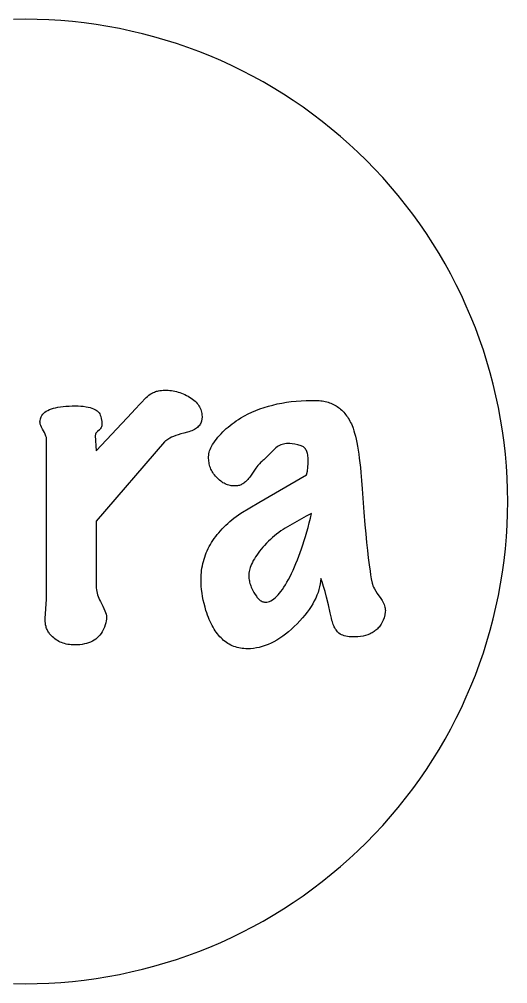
# Model space of a CAD drawing. Header units: metres. Extents: x -20 to 70, y -140 to 20.
# Drawn here: x -0.25 to 20, y -20 to 20 of the extents above; entities that cross this region are included whole.
import ezdxf

# ---------------------------------------------------------------- set-up
doc = ezdxf.new("R2010")
doc.units = ezdxf.units.M

msp = doc.modelspace()

# ---------------------------------------------------------------- linework, layer by layer
for p, q in [((0, 20), (-0.490814, 19.994)), ((0.490814, 19.994), (0, 20)), ((0.981339, 19.9759), (0.490814, 19.994)), ((1.47128, 19.9458), (0.981339, 19.9759)), ((1.96034, 19.9037), (1.47128, 19.9458)), ((2.44821, 19.8496), (1.96034, 19.9037)), ((2.9346, 19.7835), (2.44821, 19.8496)), ((3.41924, 19.7056), (2.9346, 19.7835)), ((3.90179, 19.6157), (3.41924, 19.7056)), ((4.38202, 19.514), (3.90179, 19.6157)), ((4.85959, 19.4006), (4.38202, 19.514)), ((5.33424, 19.2755), (4.85959, 19.4006)), ((5.80568, 19.1388), (5.33424, 19.2755)), ((6.27362, 18.9906), (5.80568, 19.1388)), ((6.73779, 18.8309), (6.27362, 18.9906)), ((7.19789, 18.6599), (6.73779, 18.8309)), ((7.65366, 18.4776), (7.19789, 18.6599)), ((8.10481, 18.2842), (7.65366, 18.4776)), ((8.5511, 18.0798), (8.10481, 18.2842)), ((8.99222, 17.8645), (8.5511, 18.0798)), ((9.42793, 17.6384), (8.99222, 17.8645)), ((9.85796, 17.4017), (9.42793, 17.6384)), ((10.282, 17.1546), (9.85796, 17.4017)), ((10.7, 16.8971), (10.282, 17.1546)), ((11.1114, 16.6294), (10.7, 16.8971)), ((11.5162, 16.3517), (11.1114, 16.6294)), ((11.914, 16.0641), (11.5162, 16.3517)), ((12.3046, 15.7669), (11.914, 16.0641)), ((12.6879, 15.4602), (12.3046, 15.7669)), ((13.0634, 15.1442), (12.6879, 15.4602)), ((13.4312, 14.819), (13.0634, 15.1442)), ((13.7908, 14.4849), (13.4312, 14.819)), ((14.1421, 14.1421), (13.7908, 14.4849)), ((14.4849, 13.7908), (14.1421, 14.1421)), ((14.819, 13.4312), (14.4849, 13.7908)), ((15.1442, 13.0634), (14.819, 13.4312)), ((15.4602, 12.6879), (15.1442, 13.0634)), ((15.7669, 12.3046), (15.4602, 12.6879)), ((16.0641, 11.914), (15.7669, 12.3046)), ((16.3517, 11.5162), (16.0641, 11.914)), ((16.6294, 11.1114), (16.3517, 11.5162)), ((16.8971, 10.7), (16.6294, 11.1114)), ((17.1546, 10.282), (16.8971, 10.7)), ((17.4017, 9.85796), (17.1546, 10.282)), ((17.6384, 9.42793), (17.4017, 9.85796)), ((17.8645, 8.99222), (17.6384, 9.42793)), ((18.0798, 8.5511), (17.8645, 8.99222)), ((18.2842, 8.10481), (18.0798, 8.5511)), ((18.4776, 7.65366), (18.2842, 8.10481)), ((18.6599, 7.19789), (18.4776, 7.65366)), ((18.8309, 6.73779), (18.6599, 7.19789)), ((18.9906, 6.27362), (18.8309, 6.73779)), ((19.1388, 5.80568), (18.9906, 6.27362)), ((19.2755, 5.33424), (19.1388, 5.80568)), ((19.4006, 4.85959), (19.2755, 5.33424)), ((19.514, 4.38202), (19.4006, 4.85959)), ((5.0648, 4.36105), (5.12032, 4.40543)), ((5.12032, 4.40543), (5.17741, 4.4455)), ((5.17741, 4.4455), (5.23608, 4.48125)), ((5.23608, 4.48125), (5.27606, 4.50269)), ((5.27606, 4.50269), (5.31676, 4.5222)), ((5.31676, 4.5222), (5.35815, 4.53981)), ((5.35815, 4.53981), (5.40024, 4.5555)), ((5.40024, 4.5555), (5.44304, 4.56926)), ((5.44304, 4.56926), (5.48654, 4.58112)), ((5.48654, 4.58112), (5.53073, 4.59105)), ((5.53073, 4.59105), (5.57564, 4.59906)), ((5.57564, 4.59906), (5.6443, 4.6075)), ((5.6443, 4.6075), (5.71571, 4.61246)), ((5.71571, 4.61246), (5.7868, 4.61475)), ((5.7868, 4.61475), (5.85757, 4.61435)), ((5.85757, 4.61435), (5.92802, 4.61128)), ((5.92802, 4.61128), (5.99814, 4.60553)), ((5.99814, 4.60553), (6.06793, 4.59711)), ((6.06793, 4.59711), (6.13741, 4.58601)), ((6.13741, 4.58601), (6.20656, 4.57224)), ((6.20656, 4.57224), (6.27539, 4.55577)), ((6.27539, 4.55577), (6.3439, 4.53664)), ((6.3439, 4.53664), (6.41208, 4.51483)), ((6.41208, 4.51483), (6.47993, 4.49034)), ((6.47993, 4.49034), (6.54747, 4.46317)), ((6.54747, 4.46317), (6.61469, 4.43332)), ((6.61469, 4.43332), (6.68158, 4.4008)), ((6.68158, 4.4008), (6.74814, 4.3656)), ((4.54097, 3.81264), (5.01088, 4.31235)), ((5.01088, 4.31235), (5.0648, 4.36105)), ((6.74814, 4.3656), (6.81395, 4.32788)), ((6.81395, 4.32788), (6.87624, 4.28859)), ((6.87624, 4.28859), (6.93449, 4.24791)), ((6.93449, 4.24791), (6.98875, 4.20583)), ((6.98875, 4.20583), (7.03899, 4.16234)), ((7.03899, 4.16234), (7.08519, 4.11743)), ((7.08519, 4.11743), (7.12738, 4.07114)), ((7.12738, 4.07114), (7.16556, 4.02344)), ((7.16556, 4.02344), (7.19971, 3.97433)), ((10.0791, 3.95399), (10.2599, 4.00226)), ((10.2599, 4.00226), (10.4451, 4.04517)), ((10.4451, 4.04517), (10.6349, 4.0827)), ((10.6349, 4.0827), (10.8291, 4.11488)), ((10.8291, 4.11488), (11.0277, 4.14169)), ((11.0277, 4.14169), (11.2308, 4.16315)), ((11.2308, 4.16315), (11.4384, 4.17923)), ((11.4384, 4.17923), (11.6505, 4.18996)), ((11.6505, 4.18996), (11.867, 4.19533)), ((11.867, 4.19533), (12.0467, 4.19498)), ((12.0467, 4.19498), (12.1152, 4.19191)), ((12.1152, 4.19191), (12.1823, 4.1868)), ((12.1823, 4.1868), (12.2481, 4.17966)), ((12.2481, 4.17966), (12.3126, 4.17047)), ((12.3126, 4.17047), (12.3757, 4.15923)), ((12.3757, 4.15923), (12.4375, 4.14595)), ((12.4375, 4.14595), (12.4979, 4.13065)), ((12.4979, 4.13065), (12.557, 4.11328)), ((12.557, 4.11328), (12.6148, 4.09389)), ((12.6148, 4.09389), (12.6712, 4.07243)), ((12.6712, 4.07243), (12.7263, 4.04895)), ((12.7263, 4.04895), (12.7801, 4.02342)), ((12.7801, 4.02342), (12.8325, 3.99585)), ((19.6157, 3.90179), (19.514, 4.38202)), ((0.694839, 3.57335), (0.729202, 3.62077)), ((0.729202, 3.62077), (0.770584, 3.66515)), ((0.770584, 3.66515), (0.818985, 3.70645)), ((0.818985, 3.70645), (0.874405, 3.74469)), ((0.874405, 3.74469), (0.936859, 3.77988)), ((0.936859, 3.77988), (1.00633, 3.81201)), ((1.00633, 3.81201), (1.08282, 3.84108)), ((1.08282, 3.84108), (1.16634, 3.86708)), ((1.16634, 3.86708), (1.25688, 3.89003)), ((1.25688, 3.89003), (1.35445, 3.90991)), ((1.35445, 3.90991), (1.45903, 3.92674)), ((1.45903, 3.92674), (1.57063, 3.94052)), ((1.57063, 3.94052), (1.68927, 3.95122)), ((1.68927, 3.95122), (1.81493, 3.95888)), ((1.81493, 3.95888), (1.9476, 3.96346)), ((1.9476, 3.96346), (2.0873, 3.965)), ((2.0873, 3.965), (2.19606, 3.96339)), ((2.19606, 3.96339), (2.29893, 3.95862)), ((2.29893, 3.95862), (2.39595, 3.95064)), ((2.39595, 3.95064), (2.53043, 3.93271)), ((2.53043, 3.93271), (2.61275, 3.91676)), ((2.61275, 3.91676), (2.68918, 3.89764)), ((2.68918, 3.89764), (2.75974, 3.87532)), ((2.75974, 3.87532), (2.82442, 3.84982)), ((2.82442, 3.84982), (2.88322, 3.82112)), ((2.88322, 3.82112), (2.93616, 3.78925)), ((2.93616, 3.78925), (2.9832, 3.75417)), ((2.93629, 2.1075), (4.42931, 3.6875)), ((2.9832, 3.75417), (3.02438, 3.71591)), ((3.02438, 3.71591), (3.05968, 3.67447)), ((3.05968, 3.67447), (3.0891, 3.62982)), ((3.0891, 3.62982), (3.11264, 3.582)), ((4.42931, 3.6875), (4.54097, 3.81264)), ((7.19971, 3.97433), (7.22986, 3.92383)), ((7.22986, 3.92383), (7.25597, 3.87192)), ((7.25597, 3.87192), (7.27808, 3.8186)), ((7.27808, 3.8186), (7.29616, 3.76389)), ((7.29616, 3.76389), (7.31021, 3.70776)), ((7.31021, 3.70776), (7.32027, 3.65025)), ((7.32027, 3.65025), (7.32629, 3.59132)), ((9.08795, 3.55179), (9.24197, 3.63223)), ((9.24197, 3.63223), (9.40047, 3.70732)), ((9.40047, 3.70732), (9.56342, 3.77702)), ((9.56342, 3.77702), (9.73083, 3.84138)), ((9.73083, 3.84138), (9.90271, 3.90038)), ((9.90271, 3.90038), (10.0791, 3.95399)), ((12.8325, 3.99585), (12.8835, 3.96625)), ((12.8835, 3.96625), (12.9333, 3.93459)), ((12.9333, 3.93459), (12.9817, 3.90089)), ((12.9817, 3.90089), (13.0287, 3.86514)), ((13.0287, 3.86514), (13.0744, 3.82736)), ((13.0744, 3.82736), (13.1188, 3.78755)), ((13.1188, 3.78755), (13.1618, 3.74568)), ((13.1618, 3.74568), (13.2036, 3.70177)), ((13.2036, 3.70177), (13.2439, 3.65582)), ((13.2439, 3.65582), (13.2829, 3.60783)), ((13.2829, 3.60783), (13.3206, 3.55779)), ((19.7056, 3.41924), (19.6157, 3.90179)), ((0.610794, 3.3055), (0.613922, 3.35118)), ((0.613983, 3.26138), (0.610794, 3.3055)), ((0.613922, 3.35118), (0.629242, 3.42194)), ((0.62352, 3.2133), (0.613983, 3.26138)), ((0.643356, 3.15038), (0.62352, 3.2133)), ((0.629242, 3.42194), (0.660843, 3.50717)), ((0.660843, 3.50717), (0.694839, 3.57335)), ((3.11264, 3.582), (3.13029, 3.53099)), ((3.13029, 3.53099), (3.1548, 3.44023)), ((3.1548, 3.44023), (3.17752, 3.31441)), ((3.17752, 3.31441), (3.18217, 3.2245)), ((3.18217, 3.2245), (3.17911, 3.18011)), ((7.25838, 3.213), (7.23463, 3.17545)), ((7.27827, 3.25221), (7.25838, 3.213)), ((7.29436, 3.29309), (7.27827, 3.25221)), ((7.30661, 3.3356), (7.29436, 3.29309)), ((7.32805, 3.51001), (7.30661, 3.3356)), ((7.32629, 3.59132), (7.32805, 3.51001)), ((8.49113, 3.15521), (8.57471, 3.21991)), ((8.57471, 3.21991), (8.66122, 3.28334)), ((8.66122, 3.28334), (8.75067, 3.3455)), ((8.75067, 3.3455), (8.84306, 3.40639)), ((8.84306, 3.40639), (8.93839, 3.46599)), ((8.93839, 3.46599), (9.08795, 3.55179)), ((13.3206, 3.55779), (13.357, 3.50572)), ((13.357, 3.50572), (13.392, 3.4516)), ((13.392, 3.4516), (13.4256, 3.39543)), ((13.4256, 3.39543), (13.458, 3.33723)), ((13.458, 3.33723), (13.489, 3.27698)), ((13.489, 3.27698), (13.5186, 3.21469)), ((13.5186, 3.21469), (13.5469, 3.15036)), ((19.7835, 2.9346), (19.7056, 3.41924)), ((0.672363, 3.08171), (0.643356, 3.15038)), ((0.717758, 2.99438), (0.672363, 3.08171)), ((0.795258, 2.86127), (0.717758, 2.99438)), ((0.832016, 2.78612), (0.795258, 2.86127)), ((2.93301, 2.82739), (2.91707, 2.79578)), ((2.95535, 2.85898), (2.93301, 2.82739)), ((2.99059, 2.89685), (2.95535, 2.85898)), ((3.07495, 2.96748), (2.99059, 2.89685)), ((3.10252, 2.99654), (3.07495, 2.96748)), ((3.12601, 3.02814), (3.10252, 2.99654)), ((3.14542, 3.06229), (3.12601, 3.02814)), ((3.16074, 3.09901), (3.14542, 3.06229)), ((3.17197, 3.13828), (3.16074, 3.09901)), ((3.17911, 3.18011), (3.17197, 3.13828)), ((6.45241, 2.80022), (6.34416, 2.76682)), ((6.56897, 2.83276), (6.45241, 2.80022)), ((6.72096, 2.87167), (6.56897, 2.83276)), ((6.7868, 2.89101), (6.72096, 2.87167)), ((6.8488, 2.91199), (6.7868, 2.89101)), ((6.90698, 2.93463), (6.8488, 2.91199)), ((6.96133, 2.95894), (6.90698, 2.93463)), ((7.01186, 2.98491), (6.96133, 2.95894)), ((7.05856, 3.01251), (7.01186, 2.98491)), ((7.10143, 3.04179), (7.05856, 3.01251)), ((7.14047, 3.07272), (7.10143, 3.04179)), ((7.17569, 3.1053), (7.14047, 3.07272)), ((7.20708, 3.13954), (7.17569, 3.1053)), ((7.23463, 3.17545), (7.20708, 3.13954)), ((8.05127, 2.74022), (8.11725, 2.81256)), ((8.11725, 2.81256), (8.18616, 2.88365)), ((8.18616, 2.88365), (8.258, 2.95345)), ((8.258, 2.95345), (8.33276, 3.02197)), ((8.33276, 3.02197), (8.41048, 3.08923)), ((8.41048, 3.08923), (8.49113, 3.15521)), ((13.5469, 3.15036), (13.5739, 3.084)), ((13.5739, 3.084), (13.5906, 3.03749)), ((13.5906, 3.03749), (13.6233, 2.93732)), ((13.6233, 2.93732), (13.6549, 2.82758)), ((13.6549, 2.82758), (13.6855, 2.70827)), ((19.8496, 2.44821), (19.7835, 2.9346)), ((0.859589, 2.71552), (0.832016, 2.78612)), ((0.875534, 2.66017), (0.859589, 2.71552)), ((0.885117, 2.608), (0.875534, 2.66017)), ((0.888306, 2.55899), (0.885117, 2.608)), ((0.885925, -4.04723), (0.888306, 2.55899)), ((2.90749, 2.76414), (2.90443, 2.73883)), ((2.90443, 2.73883), (2.93629, 2.1075)), ((2.91707, 2.79578), (2.90749, 2.76414)), ((5.77783, 2.46861), (2.93629, -0.809006)), ((5.80469, 2.49556), (5.77783, 2.46861)), ((5.83524, 2.52213), (5.80469, 2.49556)), ((5.86949, 2.54832), (5.83524, 2.52213)), ((5.90744, 2.57413), (5.86949, 2.54832)), ((5.94908, 2.59955), (5.90744, 2.57413)), ((5.99443, 2.62459), (5.94908, 2.59955)), ((6.06938, 2.66144), (5.99443, 2.62459)), ((6.15265, 2.69742), (6.06938, 2.66144)), ((6.24425, 2.73254), (6.15265, 2.69742)), ((6.34416, 2.76682), (6.24425, 2.73254)), ((7.76543, 2.35933), (7.81673, 2.43806)), ((7.81673, 2.43806), (7.87096, 2.5155)), ((7.87096, 2.5155), (7.92813, 2.59169)), ((7.92813, 2.59169), (7.98824, 2.66658)), ((7.98824, 2.66658), (8.05127, 2.74022)), ((10.8274, 2.40109), (10.7658, 2.39268)), ((10.8912, 2.40562), (10.8274, 2.40109)), ((10.9735, 2.4057), (10.8912, 2.40562)), ((11.0692, 2.39767), (10.9735, 2.4057)), ((13.6855, 2.70827), (13.7151, 2.57939)), ((13.7151, 2.57939), (13.7437, 2.44093)), ((13.7437, 2.44093), (13.7713, 2.29292)), ((19.9037, 1.96034), (19.8496, 2.44821)), ((7.61465, 1.9792), (7.62691, 2.04201)), ((7.62691, 2.04201), (7.64323, 2.10329)), ((7.64323, 2.10329), (7.66367, 2.16306)), ((7.66367, 2.16306), (7.68817, 2.22127)), ((7.68817, 2.22127), (7.71677, 2.27797)), ((7.71677, 2.27797), (7.76543, 2.35933)), ((10.3502, 2.18552), (9.89339, 1.72849)), ((10.3946, 2.22501), (10.3502, 2.18552)), ((10.4412, 2.26062), (10.3946, 2.22501)), ((10.4899, 2.29234), (10.4412, 2.26062)), ((10.5408, 2.32018), (10.4899, 2.29234)), ((10.5938, 2.34413), (10.5408, 2.32018)), ((10.649, 2.3642), (10.5938, 2.34413)), ((10.7063, 2.38039), (10.649, 2.3642)), ((10.7658, 2.39268), (10.7063, 2.38039)), ((11.1727, 2.38101), (11.0692, 2.39767)), ((11.3004, 2.35139), (11.1727, 2.38101)), ((11.4384, 2.31049), (11.3004, 2.35139)), ((11.4731, 2.29729), (11.4384, 2.31049)), ((11.5057, 2.28084), (11.4731, 2.29729)), ((11.5361, 2.26112), (11.5057, 2.28084)), ((11.5643, 2.23816), (11.5361, 2.26112)), ((11.5903, 2.21193), (11.5643, 2.23816)), ((11.6142, 2.18246), (11.5903, 2.21193)), ((11.6359, 2.14973), (11.6142, 2.18246)), ((11.6555, 2.11375), (11.6359, 2.14973)), ((11.6728, 2.07451), (11.6555, 2.11375)), ((11.688, 2.03201), (11.6728, 2.07451)), ((11.701, 1.98627), (11.688, 2.03201)), ((13.7713, 2.29292), (13.7978, 2.13533)), ((13.7978, 2.13533), (13.8233, 1.96819)), ((7.60222, 1.78612), (7.60239, 1.849)), ((7.60489, 1.72804), (7.60222, 1.78612)), ((7.60239, 1.849), (7.60648, 1.91487)), ((7.61024, 1.67085), (7.60489, 1.72804)), ((7.60648, 1.91487), (7.61465, 1.9792)), ((7.61829, 1.61456), (7.61024, 1.67085)), ((7.629, 1.55916), (7.61829, 1.61456)), ((9.77066, 1.62552), (9.71033, 1.56233)), ((9.81357, 1.66588), (9.77066, 1.62552)), ((9.85448, 1.70021), (9.81357, 1.66588)), ((9.89339, 1.72849), (9.85448, 1.70021)), ((11.7119, 1.93727), (11.701, 1.98627)), ((11.7206, 1.88501), (11.7119, 1.93727)), ((11.7271, 1.8295), (11.7206, 1.88501)), ((11.7314, 1.77074), (11.7271, 1.8295)), ((11.7336, 1.70872), (11.7314, 1.77074)), ((11.7316, 1.57483), (11.7336, 1.70872)), ((13.8233, 1.96819), (13.8478, 1.79146)), ((13.8478, 1.79146), (13.8712, 1.60516)), ((13.8712, 1.60516), (13.8936, 1.40932)), ((19.9458, 1.47128), (19.9037, 1.96034)), ((7.64238, 1.50465), (7.629, 1.55916)), ((7.65845, 1.45105), (7.64238, 1.50465)), ((7.6772, 1.39832), (7.65845, 1.45105)), ((7.69861, 1.3465), (7.6772, 1.39832)), ((7.72272, 1.29556), (7.69861, 1.3465)), ((7.7495, 1.24551), (7.72272, 1.29556)), ((7.77895, 1.19637), (7.7495, 1.24551)), ((9.47121, 1.2567), (9.30759, 1.01587)), ((9.5616, 1.38094), (9.47121, 1.2567)), ((9.64645, 1.48842), (9.5616, 1.38094)), ((9.71033, 1.56233), (9.64645, 1.48842)), ((11.6644, 1.103), (11.6971, 1.26288)), ((11.6971, 1.26288), (11.7195, 1.42015)), ((11.7195, 1.42015), (11.7316, 1.57483)), ((13.8936, 1.40932), (13.915, 1.20389)), ((13.915, 1.20389), (13.9452, 0.877808)), ((19.9759, 0.981339), (19.9458, 1.47128)), ((7.81108, 1.1481), (7.77895, 1.19637)), ((7.84589, 1.10074), (7.81108, 1.1481)), ((7.88338, 1.05426), (7.84589, 1.10074)), ((7.92354, 1.00868), (7.88338, 1.05426)), ((7.96638, 0.963989), (7.92354, 1.00868)), ((8.01088, 0.92128), (7.96638, 0.963989)), ((8.05603, 0.881638), (8.01088, 0.92128)), ((8.10181, 0.845062), (8.05603, 0.881638)), ((8.14822, 0.811554), (8.10181, 0.845062)), ((8.19528, 0.781113), (8.14822, 0.811554)), ((9.125, 0.81221), (9.09055, 0.783905)), ((9.15906, 0.843216), (9.125, 0.81221)), ((9.19273, 0.876892), (9.15906, 0.843216)), ((9.22603, 0.913254), (9.19273, 0.876892)), ((9.25894, 0.952286), (9.22603, 0.913254)), ((9.30759, 1.01587), (9.25894, 0.952286)), ((9.67847, -0.043442), (11.6644, 1.103)), ((13.9452, 0.877808), (13.9731, 0.530197)), ((19.994, 0.490814), (19.9759, 0.981339)), ((8.24298, 0.753738), (8.19528, 0.781113)), ((8.29132, 0.729431), (8.24298, 0.753738)), ((8.34029, 0.708191), (8.29132, 0.729431)), ((8.38991, 0.690033), (8.34029, 0.708191)), ((8.44016, 0.674927), (8.38991, 0.690033)), ((8.49104, 0.662888), (8.44016, 0.674927)), ((8.54259, 0.653915), (8.49104, 0.662888)), ((8.59476, 0.64801), (8.54259, 0.653915)), ((8.64757, 0.645172), (8.59476, 0.64801)), ((8.701, 0.645401), (8.64757, 0.645172)), ((8.7551, 0.648697), (8.701, 0.645401)), ((8.80127, 0.653915), (8.7551, 0.648697)), ((8.83878, 0.660782), (8.80127, 0.653915)), ((8.87589, 0.670319), (8.83878, 0.660782)), ((8.91261, 0.682556), (8.87589, 0.670319)), ((8.94897, 0.697464), (8.91261, 0.682556)), ((8.98494, 0.715042), (8.94897, 0.697464)), ((9.02052, 0.735321), (8.98494, 0.715042)), ((9.05573, 0.75827), (9.02052, 0.735321)), ((9.09055, 0.783905), (9.05573, 0.75827)), ((13.9731, 0.530197), (14.0394, -0.435806)), ((20, 0), (19.994, 0.490814)), ((19.994, -0.490814), (20, 0)), ((8.93839, -0.477997), (9.67847, -0.043442)), ((8.47655, -0.836349), (8.56285, -0.762955)), ((8.56285, -0.762955), (8.65219, -0.690414)), ((8.65219, -0.690414), (8.74457, -0.618759)), ((8.74457, -0.618759), (8.83995, -0.547943)), ((8.83995, -0.547943), (8.93839, -0.477997)), ((11.6519, -0.614197), (10.7776, -1.10497)), ((11.8724, -0.495499), (11.6519, -0.614197)), ((11.7737, -0.889816), (11.8235, -0.695084)), ((11.8235, -0.695084), (11.8724, -0.495499)), ((14.0394, -0.435806), (14.0809, -0.969391)), ((19.9759, -0.981339), (19.994, -0.490814)), ((2.93629, -0.809006), (2.93629, -3.448)), ((8.09041, -1.21622), (8.16158, -1.13852)), ((8.16158, -1.13852), (8.23578, -1.06169)), ((8.23578, -1.06169), (8.313, -0.985703)), ((8.313, -0.985703), (8.39326, -0.910599)), ((8.39326, -0.910599), (8.47655, -0.836349)), ((10.686, -1.16228), (10.5957, -1.22275)), ((10.7776, -1.10497), (10.686, -1.16228)), ((11.6713, -1.26474), (11.723, -1.0797)), ((11.723, -1.0797), (11.7737, -0.889816)), ((14.0809, -0.969391), (14.1133, -1.34378)), ((19.9458, -1.47128), (19.9759, -0.981339)), ((7.78, -1.61763), (7.83601, -1.53563)), ((7.83601, -1.53563), (7.89508, -1.45448)), ((7.89508, -1.45448), (7.95715, -1.37419)), ((7.95715, -1.37419), (8.02228, -1.29478)), ((8.02228, -1.29478), (8.09041, -1.21622)), ((10.1636, -1.57249), (10.081, -1.65192)), ((10.2474, -1.49623), (10.1636, -1.57249)), ((10.3326, -1.42313), (10.2474, -1.49623)), ((10.419, -1.35318), (10.3326, -1.42313)), ((10.5067, -1.28639), (10.419, -1.35318)), ((10.5957, -1.22275), (10.5067, -1.28639)), ((11.5649, -1.6203), (11.6186, -1.44495)), ((11.6186, -1.44495), (11.6713, -1.26474)), ((14.1133, -1.34378), (14.1469, -1.69604)), ((19.9037, -1.96034), (19.9458, -1.47128)), ((7.54529, -2.04057), (7.58617, -1.95425)), ((7.58617, -1.95425), (7.63008, -1.8688)), ((7.63008, -1.8688), (7.67703, -1.78423)), ((7.67703, -1.78423), (7.72699, -1.7005)), ((7.72699, -1.7005), (7.78, -1.61763)), ((9.78491, -1.97723), (9.71834, -2.06047)), ((9.85608, -1.89246), (9.78491, -1.97723)), ((9.91975, -1.82022), (9.85608, -1.89246)), ((9.99974, -1.73448), (9.91975, -1.82022)), ((10.081, -1.65192), (9.99974, -1.73448)), ((11.3983, -2.11728), (11.4548, -1.95647)), ((11.4548, -1.95647), (11.5103, -1.7908)), ((11.5103, -1.7908), (11.5649, -1.6203)), ((14.1469, -1.69604), (14.1816, -2.02618)), ((19.8496, -2.44821), (19.9037, -1.96034)), ((7.38629, -2.48505), (7.41203, -2.39442)), ((7.41203, -2.39442), (7.44081, -2.30467)), ((7.44081, -2.30467), (7.47261, -2.21577)), ((7.47261, -2.21577), (7.50743, -2.12775)), ((7.50743, -2.12775), (7.54529, -2.04057)), ((9.49796, -2.37811), (9.45433, -2.45369)), ((9.54616, -2.30099), (9.49796, -2.37811)), ((9.59897, -2.22235), (9.54616, -2.30099)), ((9.65636, -2.14218), (9.59897, -2.22235)), ((9.71834, -2.06047), (9.65636, -2.14218)), ((11.2824, -2.42439), (11.3408, -2.27325)), ((11.3408, -2.27325), (11.3983, -2.11728)), ((14.1816, -2.02618), (14.2175, -2.33418)), ((14.2175, -2.33418), (14.2545, -2.62007)), ((7.31361, -2.85614), (7.32724, -2.76207)), ((7.32724, -2.76207), (7.3439, -2.66887)), ((7.3439, -2.66887), (7.36359, -2.57652)), ((7.36359, -2.57652), (7.38629, -2.48505)), ((9.32578, -2.74071), (9.29651, -2.84201)), ((9.35103, -2.67125), (9.32578, -2.74071)), ((9.38087, -2.60027), (9.35103, -2.67125)), ((9.41531, -2.52774), (9.38087, -2.60027)), ((9.45433, -2.45369), (9.41531, -2.52774)), ((11.1013, -2.84871), (11.1626, -2.71211)), ((11.1626, -2.71211), (11.223, -2.57068)), ((11.223, -2.57068), (11.2824, -2.42439)), ((14.2545, -2.62007), (14.2927, -2.88385)), ((19.7835, -2.9346), (19.8496, -2.44821)), ((7.28938, -3.241), (7.29089, -3.14349)), ((7.29089, -3.14349), (7.29544, -3.04684)), ((7.29544, -3.04684), (7.30301, -2.95107)), ((7.30301, -2.95107), (7.31361, -2.85614)), ((9.26895, -3.03429), (9.26868, -3.09027)), ((9.26868, -3.09027), (9.27097, -3.14102)), ((9.27354, -2.97173), (9.26895, -3.03429)), ((9.27097, -3.14102), (9.27556, -3.19202)), ((9.28273, -2.90764), (9.27354, -2.97173)), ((9.27556, -3.19202), (9.28244, -3.24327)), ((9.29651, -2.84201), (9.28273, -2.90764)), ((10.9119, -3.22911), (10.9759, -3.10736)), ((10.9759, -3.10736), (11.0391, -2.98045)), ((11.0391, -2.98045), (11.1013, -2.84871)), ((12.2544, -3.189), (12.2446, -3.30492)), ((12.3049, -3.33005), (12.2544, -3.189)), ((14.2927, -2.88385), (14.3187, -3.04739)), ((14.3187, -3.04739), (14.3453, -3.20111)), ((19.7056, -3.41924), (19.7835, -2.9346)), ((2.93629, -3.448), (2.9381, -3.51753)), ((2.9381, -3.51753), (2.94348, -3.58719)), ((2.94348, -3.58719), (2.95244, -3.657)), ((7.29193, -3.37682), (7.28938, -3.241)), ((7.29958, -3.51466), (7.29193, -3.37682)), ((7.31233, -3.65456), (7.29958, -3.51466)), ((9.28244, -3.24327), (9.29163, -3.29478)), ((9.29163, -3.29478), (9.3031, -3.34656)), ((9.3031, -3.34656), (9.31688, -3.39859)), ((9.31688, -3.39859), (9.33295, -3.45087)), ((9.33295, -3.45087), (9.35132, -3.5034)), ((9.35132, -3.5034), (9.37198, -3.55621)), ((9.37198, -3.55621), (9.39493, -3.60927)), ((10.6609, -3.64337), (10.7228, -3.5509)), ((10.7228, -3.5509), (10.7852, -3.45103)), ((10.7852, -3.45103), (10.8483, -3.34377)), ((10.8483, -3.34377), (10.9119, -3.22911)), ((12.2045, -3.53732), (12.1741, -3.65382)), ((12.228, -3.42102), (12.2045, -3.53732)), ((12.2446, -3.30492), (12.228, -3.42102)), ((12.3681, -3.52428), (12.3049, -3.33005)), ((12.4313, -3.73845), (12.3681, -3.52428)), ((14.3453, -3.20111), (14.3806, -3.3871)), ((14.3806, -3.3871), (14.3925, -3.4312)), ((14.3925, -3.4312), (14.4143, -3.49313)), ((14.4143, -3.49313), (14.4426, -3.55862)), ((14.4426, -3.55862), (14.4775, -3.6277)), ((19.6157, -3.90179), (19.7056, -3.41924)), ((2.95244, -3.657), (2.965, -3.72694)), ((2.965, -3.72694), (2.98114, -3.79703)), ((2.98114, -3.79703), (3.00087, -3.86726)), ((3.00087, -3.86726), (3.02417, -3.93762)), ((3.02417, -3.93762), (3.05107, -4.00813)), ((7.33017, -3.79649), (7.31233, -3.65456)), ((7.3531, -3.94046), (7.33017, -3.79649)), ((7.38115, -4.08649), (7.3531, -3.94046)), ((9.39493, -3.60927), (9.43367, -3.68933)), ((9.43367, -3.68933), (9.47758, -3.76997)), ((9.47758, -3.76997), (9.52664, -3.8512)), ((9.52664, -3.8512), (9.58089, -3.933)), ((9.58089, -3.933), (9.60204, -3.96156)), ((9.60204, -3.96156), (9.64513, -4.01334)), ((10.3016, -4.04285), (10.36, -3.99475)), ((10.36, -3.99475), (10.419, -3.93927)), ((10.419, -3.93927), (10.4786, -3.8764)), ((10.4786, -3.8764), (10.5388, -3.80612)), ((10.5388, -3.80612), (10.5995, -3.72844)), ((10.5995, -3.72844), (10.6609, -3.64337)), ((12.0926, -3.88742), (12.0415, -4.0045)), ((12.1368, -3.77052), (12.0926, -3.88742)), ((12.1741, -3.65382), (12.1368, -3.77052)), ((12.4945, -3.97253), (12.4313, -3.73845)), ((12.5703, -4.27975), (12.4945, -3.97253)), ((14.4775, -3.6277), (14.5305, -3.71906)), ((14.5305, -3.71906), (14.5938, -3.81598)), ((14.5938, -3.81598), (14.7403, -4.02167)), ((19.514, -4.38202), (19.6157, -3.90179)), ((0.824768, -4.85275), (0.885925, -4.04723)), ((3.05107, -4.00813), (3.08156, -4.07878)), ((3.08156, -4.07878), (3.11565, -4.14957)), ((3.11565, -4.14957), (3.21408, -4.33466)), ((3.21408, -4.33466), (3.26489, -4.44046)), ((7.41429, -4.23454), (7.38115, -4.08649)), ((7.45253, -4.38466), (7.41429, -4.23454)), ((7.49306, -4.5231), (7.45253, -4.38466)), ((9.64513, -4.01334), (9.67812, -4.04747)), ((9.67812, -4.04747), (9.7117, -4.07759)), ((9.7117, -4.07759), (9.74583, -4.1037)), ((9.74583, -4.1037), (9.78056, -4.12579)), ((9.78056, -4.12579), (9.81587, -4.14388)), ((9.81587, -4.14388), (9.85176, -4.15793)), ((9.85176, -4.15793), (9.88823, -4.16797)), ((9.88823, -4.16797), (9.92526, -4.174)), ((9.92526, -4.174), (9.96289, -4.17599)), ((9.96289, -4.17599), (10.0179, -4.1723)), ((10.0179, -4.1723), (10.0735, -4.16121)), ((10.0735, -4.16121), (10.1296, -4.14272)), ((10.1296, -4.14272), (10.1864, -4.11682)), ((10.1864, -4.11682), (10.2437, -4.08353)), ((10.2437, -4.08353), (10.3016, -4.04285)), ((11.847, -4.35692), (11.7684, -4.47478)), ((11.9187, -4.23924), (11.847, -4.35692)), ((11.9836, -4.12178), (11.9187, -4.23924)), ((12.0415, -4.0045), (11.9836, -4.12178)), ((12.6461, -4.61566), (12.5703, -4.27975)), ((14.7403, -4.02167), (14.7901, -4.10133)), ((14.7901, -4.10133), (14.8224, -4.15942)), ((14.8224, -4.15942), (14.8504, -4.21608)), ((14.8504, -4.21608), (14.8741, -4.27132)), ((14.8741, -4.27132), (14.8934, -4.3251)), ((14.8934, -4.3251), (14.9085, -4.37747)), ((14.9085, -4.37747), (14.9193, -4.42841)), ((19.4006, -4.85959), (19.514, -4.38202)), ((3.26489, -4.44046), (3.30574, -4.5379)), ((3.30574, -4.5379), (3.33124, -4.60983)), ((3.33124, -4.60983), (3.35037, -4.67642)), ((3.35037, -4.67642), (3.36313, -4.73767)), ((3.36313, -4.73767), (3.36852, -4.78009)), ((3.36852, -4.78009), (3.3703, -4.8195)), ((7.52466, -4.62061), (7.49306, -4.5231)), ((7.55771, -4.71503), (7.52466, -4.62061)), ((7.59218, -4.80634), (7.55771, -4.71503)), ((11.5905, -4.71109), (11.4912, -4.82953)), ((11.6829, -4.59283), (11.5905, -4.71109)), ((11.7684, -4.47478), (11.6829, -4.59283)), ((12.6917, -4.83502), (12.6461, -4.61566)), ((14.9096, -4.70273), (14.8769, -4.81976)), ((14.9263, -4.57755), (14.9096, -4.70273)), ((14.9193, -4.42841), (14.9257, -4.47792)), ((14.9257, -4.47792), (14.9279, -4.526)), ((14.9279, -4.526), (14.9263, -4.57755)), ((0.824524, -4.91306), (0.824768, -4.85275)), ((0.827866, -4.98369), (0.824524, -4.91306)), ((0.835205, -5.05205), (0.827866, -4.98369)), ((0.846573, -5.1181), (0.835205, -5.05205)), ((0.861938, -5.18187), (0.846573, -5.1181)), ((0.874405, -5.22311), (0.861938, -5.18187)), ((3.3163, -5.12039), (3.28284, -5.21039)), ((3.34174, -5.03378), (3.3163, -5.12039)), ((3.35915, -4.95059), (3.34174, -5.03378)), ((3.36751, -4.88387), (3.35915, -4.95059)), ((3.3703, -4.8195), (3.36751, -4.88387)), ((7.6281, -4.89456), (7.59218, -4.80634)), ((7.66545, -4.97969), (7.6281, -4.89456)), ((7.70422, -5.06172), (7.66545, -4.97969)), ((7.74445, -5.14066), (7.70422, -5.06172)), ((7.7861, -5.21649), (7.74445, -5.14066)), ((11.1529, -5.18509), (11.0328, -5.29684)), ((11.272, -5.06702), (11.1529, -5.18509)), ((11.385, -4.94818), (11.272, -5.06702)), ((11.4912, -4.82953), (11.385, -4.94818)), ((12.7149, -4.92973), (12.6917, -4.83502)), ((12.732, -4.98936), (12.7149, -4.92973)), ((12.7504, -5.04619), (12.732, -4.98936)), ((12.77, -5.10022), (12.7504, -5.04619)), ((12.7908, -5.15143), (12.77, -5.10022)), ((12.813, -5.19983), (12.7908, -5.15143)), ((12.8365, -5.24544), (12.813, -5.19983)), ((14.6945, -5.16965), (14.6654, -5.20636)), ((14.7222, -5.13138), (14.6945, -5.16965)), ((14.7485, -5.09155), (14.7222, -5.13138)), ((14.7969, -5.0072), (14.7485, -5.09155)), ((14.8397, -4.91661), (14.7969, -5.0072)), ((14.8769, -4.81976), (14.8397, -4.91661)), ((19.2755, -5.33424), (19.4006, -4.85959)), ((0.888657, -5.26334), (0.874405, -5.22311)), ((0.904694, -5.30254), (0.888657, -5.26334)), ((0.922501, -5.34073), (0.904694, -5.30254)), ((0.942093, -5.3779), (0.922501, -5.34073)), ((0.96347, -5.41406), (0.942093, -5.3779)), ((0.986633, -5.44919), (0.96347, -5.41406)), ((1.01158, -5.48331), (0.986633, -5.44919)), ((1.0383, -5.5164), (1.01158, -5.48331)), ((1.08907, -5.57234), (1.0383, -5.5164)), ((1.13504, -5.61783), (1.08907, -5.57234)), ((3.04266, -5.59891), (2.98463, -5.65466)), ((3.09624, -5.5383), (3.04266, -5.59891)), ((3.14537, -5.47285), (3.09624, -5.5383)), ((3.19008, -5.40254), (3.14537, -5.47285)), ((3.23033, -5.32739), (3.19008, -5.40254)), ((3.28284, -5.21039), (3.23033, -5.32739)), ((7.82919, -5.28925), (7.7861, -5.21649)), ((7.87372, -5.35889), (7.82919, -5.28925)), ((7.91968, -5.42545), (7.87372, -5.35889)), ((7.96707, -5.48891), (7.91968, -5.42545)), ((8.0159, -5.54926), (7.96707, -5.48891)), ((8.06616, -5.60652), (8.0159, -5.54926)), ((10.6719, -5.58885), (10.5513, -5.67177)), ((10.7923, -5.49873), (10.6719, -5.58885)), ((10.9126, -5.4014), (10.7923, -5.49873)), ((11.0328, -5.29684), (10.9126, -5.4014)), ((12.8612, -5.28824), (12.8365, -5.24544)), ((12.8872, -5.32822), (12.8612, -5.28824)), ((12.9144, -5.3654), (12.8872, -5.32822)), ((12.943, -5.39978), (12.9144, -5.3654)), ((12.9728, -5.43135), (12.943, -5.39978)), ((13.0039, -5.46011), (12.9728, -5.43135)), ((13.0529, -5.498), (13.0039, -5.46011)), ((13.1055, -5.52567), (13.0529, -5.498)), ((13.1621, -5.54976), (13.1055, -5.52567)), ((13.2229, -5.5703), (13.1621, -5.54976)), ((13.2877, -5.58725), (13.2229, -5.5703)), ((13.3567, -5.60063), (13.2877, -5.58725)), ((13.9017, -5.59996), (13.7888, -5.61246)), ((14.009, -5.58122), (13.9017, -5.59996)), ((14.1106, -5.55623), (14.009, -5.58122)), ((14.2067, -5.52499), (14.1106, -5.55623)), ((14.2972, -5.48752), (14.2067, -5.52499)), ((14.3403, -5.46643), (14.2972, -5.48752)), ((14.382, -5.44377), (14.3403, -5.46643)), ((14.4224, -5.41957), (14.382, -5.44377)), ((14.4613, -5.3938), (14.4224, -5.41957)), ((14.4988, -5.36646), (14.4613, -5.3938)), ((14.5349, -5.33755), (14.4988, -5.36646)), ((14.5697, -5.3071), (14.5349, -5.33755)), ((14.603, -5.27509), (14.5697, -5.3071)), ((14.6349, -5.2415), (14.603, -5.27509)), ((14.6654, -5.20636), (14.6349, -5.2415)), ((19.1388, -5.80568), (19.2755, -5.33424)), ((1.18291, -5.66039), (1.13504, -5.61783)), ((1.2327, -5.7), (1.18291, -5.66039)), ((1.28438, -5.73668), (1.2327, -5.7)), ((1.33797, -5.77043), (1.28438, -5.73668)), ((1.39346, -5.80125), (1.33797, -5.77043)), ((1.45087, -5.82913), (1.39346, -5.80125)), ((1.51018, -5.85408), (1.45087, -5.82913)), ((1.5714, -5.87608), (1.51018, -5.85408)), ((1.63452, -5.89517), (1.5714, -5.87608)), ((1.69955, -5.9113), (1.63452, -5.89517)), ((1.76649, -5.92451), (1.69955, -5.9113)), ((1.83533, -5.93478), (1.76649, -5.92451)), ((1.90608, -5.94212), (1.83533, -5.93478)), ((1.97874, -5.94652), (1.90608, -5.94212)), ((2.0533, -5.948), (1.97874, -5.94652)), ((2.16017, -5.94557), (2.0533, -5.948)), ((2.2626, -5.93829), (2.16017, -5.94557)), ((2.3606, -5.92618), (2.2626, -5.93829)), ((2.45413, -5.90921), (2.3606, -5.92618)), ((2.54324, -5.88739), (2.45413, -5.90921)), ((2.62791, -5.86072), (2.54324, -5.88739)), ((2.70815, -5.82921), (2.62791, -5.86072)), ((2.78392, -5.79285), (2.70815, -5.82921)), ((2.85527, -5.75163), (2.78392, -5.79285)), ((2.92216, -5.70557), (2.85527, -5.75163)), ((2.98463, -5.65466), (2.92216, -5.70557)), ((8.11787, -5.66069), (8.06616, -5.60652)), ((8.17101, -5.71176), (8.11787, -5.66069)), ((8.22557, -5.75975), (8.17101, -5.71176)), ((8.28159, -5.80463), (8.22557, -5.75975)), ((8.33902, -5.84642), (8.28159, -5.80463)), ((8.3979, -5.88512), (8.33902, -5.84642)), ((8.45822, -5.92072), (8.3979, -5.88512)), ((8.51996, -5.95322), (8.45822, -5.92072)), ((8.58315, -5.98262), (8.51996, -5.95322)), ((8.64777, -6.00894), (8.58315, -5.98262)), ((9.94643, -5.97821), (9.82507, -6.01787)), ((10.0677, -5.93134), (9.94643, -5.97821)), ((10.1888, -5.87726), (10.0677, -5.93134)), ((10.3097, -5.81598), (10.1888, -5.87726)), ((10.4306, -5.74748), (10.3097, -5.81598)), ((10.5513, -5.67177), (10.4306, -5.74748)), ((13.4297, -5.61046), (13.3567, -5.60063)), ((13.5267, -5.61771), (13.4297, -5.61046)), ((13.6089, -5.61949), (13.5267, -5.61771)), ((13.6702, -5.61871), (13.6089, -5.61949)), ((13.7888, -5.61246), (13.6702, -5.61871)), ((18.9906, -6.27362), (19.1388, -5.80568)), ((8.71382, -6.03215), (8.64777, -6.00894)), ((8.78131, -6.05228), (8.71382, -6.03215)), ((8.85023, -6.06931), (8.78131, -6.05228)), ((8.92059, -6.08322), (8.85023, -6.06931)), ((8.99239, -6.09406), (8.92059, -6.08322)), ((9.06561, -6.10181), (8.99239, -6.09406)), ((9.14029, -6.10645), (9.06561, -6.10181)), ((9.21638, -6.10799), (9.14029, -6.10645)), ((9.33838, -6.10439), (9.21638, -6.10799)), ((9.46025, -6.09357), (9.33838, -6.10439)), ((9.58199, -6.07555), (9.46025, -6.09357)), ((9.7036, -6.05031), (9.58199, -6.07555)), ((9.82507, -6.01787), (9.7036, -6.05031)), ((18.8309, -6.73779), (18.9906, -6.27362)), ((18.6599, -7.19789), (18.8309, -6.73779)), ((18.4776, -7.65366), (18.6599, -7.19789)), ((18.2842, -8.10481), (18.4776, -7.65366)), ((18.0798, -8.5511), (18.2842, -8.10481)), ((17.8645, -8.99222), (18.0798, -8.5511)), ((17.6384, -9.42793), (17.8645, -8.99222)), ((17.4017, -9.85796), (17.6384, -9.42793)), ((17.1546, -10.282), (17.4017, -9.85796)), ((16.8971, -10.7), (17.1546, -10.282)), ((16.6294, -11.1114), (16.8971, -10.7)), ((16.3517, -11.5162), (16.6294, -11.1114)), ((16.0641, -11.914), (16.3517, -11.5162)), ((15.7669, -12.3046), (16.0641, -11.914)), ((15.4602, -12.6879), (15.7669, -12.3046)), ((15.1442, -13.0634), (15.4602, -12.6879)), ((14.819, -13.4312), (15.1442, -13.0634)), ((14.4849, -13.7908), (14.819, -13.4312)), ((14.1421, -14.1421), (14.4849, -13.7908)), ((13.7908, -14.4849), (14.1421, -14.1421)), ((13.4312, -14.819), (13.7908, -14.4849)), ((12.6879, -15.4602), (13.0634, -15.1442)), ((13.0634, -15.1442), (13.4312, -14.819)), ((12.3046, -15.7669), (12.6879, -15.4602)), ((11.914, -16.0641), (12.3046, -15.7669)), ((11.1114, -16.6294), (11.5162, -16.3517)), ((11.5162, -16.3517), (11.914, -16.0641)), ((10.7, -16.8971), (11.1114, -16.6294)), ((9.85796, -17.4017), (10.282, -17.1546)), ((10.282, -17.1546), (10.7, -16.8971)), ((9.42793, -17.6384), (9.85796, -17.4017)), ((8.5511, -18.0798), (8.99222, -17.8645)), ((8.99222, -17.8645), (9.42793, -17.6384)), ((7.65366, -18.4776), (8.10481, -18.2842)), ((8.10481, -18.2842), (8.5511, -18.0798)), ((6.73779, -18.8309), (7.19789, -18.6599)), ((7.19789, -18.6599), (7.65366, -18.4776)), ((5.33424, -19.2755), (5.80568, -19.1388)), ((5.80568, -19.1388), (6.27362, -18.9906)), ((6.27362, -18.9906), (6.73779, -18.8309)), ((3.90179, -19.6157), (4.38202, -19.514)), ((4.38202, -19.514), (4.85959, -19.4006)), ((4.85959, -19.4006), (5.33424, -19.2755)), ((-0.490814, -19.994), (0, -20)), ((0, -20), (0.490814, -19.994)), ((0.490814, -19.994), (0.981339, -19.9759)), ((0.981339, -19.9759), (1.47128, -19.9458)), ((1.47128, -19.9458), (1.96034, -19.9037)), ((1.96034, -19.9037), (2.44821, -19.8496)), ((2.44821, -19.8496), (2.9346, -19.7835)), ((2.9346, -19.7835), (3.41924, -19.7056)), ((3.41924, -19.7056), (3.90179, -19.6157))]:
    msp.add_line(p, q)

doc.saveas('drawing.dxf')
